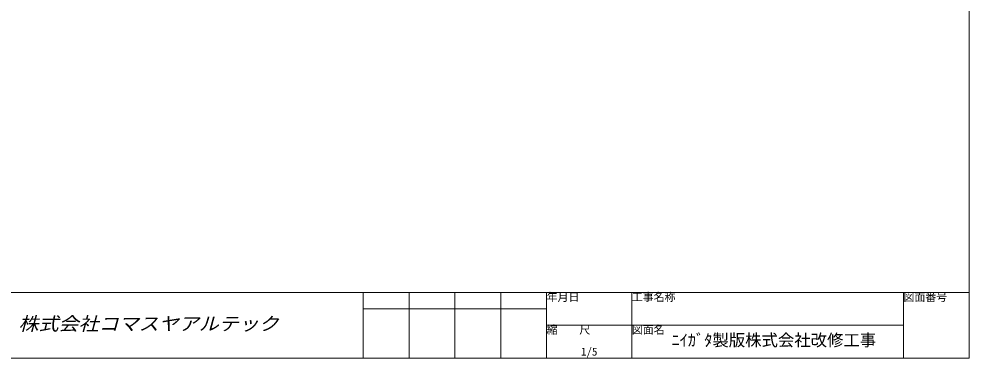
# Model space of a CAD drawing. Units: millimetres at full size, sheet at 1:5; details may follow other scales. Extents: x -3142 to 7368, y -2477 to 957.
# Drawn here: x -290 to 1015, y -837 to -370 of the extents above; entities that cross this region are included whole.
import ezdxf
from ezdxf.enums import TextEntityAlignment as Align

# ---------------------------------------------------------------- set-up
doc = ezdxf.new("R2010")
doc.units = ezdxf.units.MM
doc.header["$LTSCALE"] = 5
doc.layers.add('0-0_0', color=7, linetype='Continuous', lineweight=18)
doc.layers.add('0-2_LAYER002', color=7, linetype='Continuous')
doc.styles.add('HG丸ｺﾞｼｯｸM-PRO', font='')
doc.styles.add('ＭＳ ゴシック', font='')
doc.styles.get('HG丸ｺﾞｼｯｸM-PRO').set_extended_font_data('HG丸ｺﾞｼｯｸM-PRO')
doc.styles.get('ＭＳ ゴシック').set_extended_font_data('MS Gothic')

msp = doc.modelspace()

# ---------------------------------------------------------------- linework, layer by layer
at = {"layer": '0-0_0'}
for p, q in [((1015, 558.15), (1015, -836.85)), ((-945, -746.85), (1015, -746.85)), ((182.781, -746.85), (182.781, -836.85)), ((245.781, -746.85), (245.781, -836.85)), ((308.782, -746.85), (308.782, -836.85)), ((371.782, -746.85), (371.782, -836.85)), ((434.781, -746.85), (434.781, -836.85)), ((551.78, -746.85), (551.78, -836.85)), ((925, -746.85), (925, -836.85)), ((434.781, -769.35), (182.781, -769.35)), ((434.781, -791.85), (925, -791.85)), ((1015, -836.85), (-945, -836.85))]:
    msp.add_line(p, q, dxfattribs=at)

# ---------------------------------------------------------------- texts
at = {"layer": '0-0_0', "style": 'ＭＳ ゴシック'}
for s, p in [('年月日', (434.781, -761.85)), ('工事名称', (551.78, -761.85)), ('図面番号', (925, -761.85)), ('縮\u3000\u3000尺', (434.782, -806.85)), ('図面名', (551.78, -806.85)), ('1/5', (482.031, -836.85))]:
    msp.add_text(s, height=11, dxfattribs=at).set_placement(p, align=Align.BOTTOM_LEFT)
at = {"layer": '0-0_0', "color": 3, "style": 'HG丸ｺﾞｼｯｸM-PRO', "oblique": 15, "width": 1.1}
msp.add_text('株式会社コマスヤアルテック', height=18.33, dxfattribs=at).set_placement((-290.656, -804.35), align=Align.BOTTOM_LEFT)
at = {"layer": '0-2_LAYER002', "style": 'ＭＳ ゴシック'}
msp.add_text('ﾆｲｶﾞﾀ製版株式会社改修工事', height=16.5, dxfattribs=at).set_placement((606.194, -825.43), align=Align.BOTTOM_LEFT)

doc.saveas('drawing.dxf')
